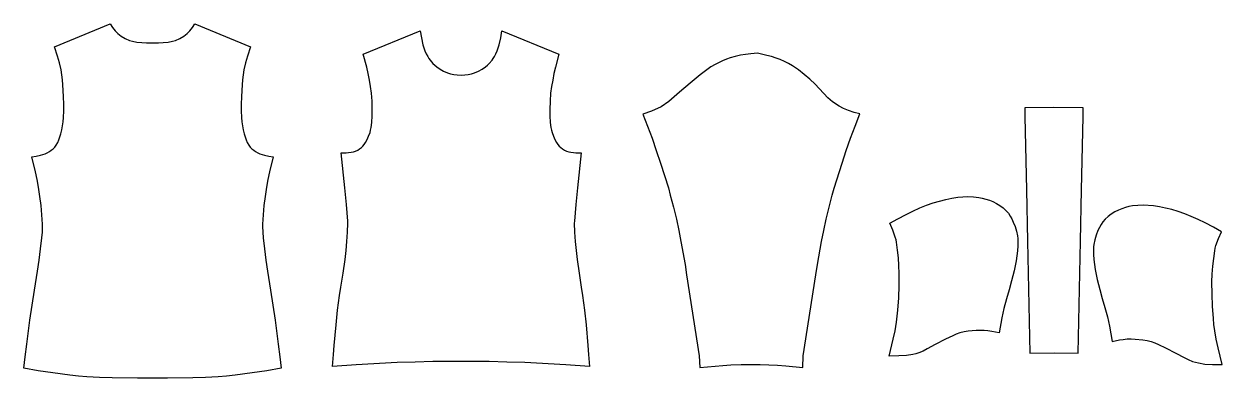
# Model space of a CAD drawing. Extents: x 15 to 174, y 226 to 273.
import ezdxf

# ---------------------------------------------------------------- set-up
doc = ezdxf.new("R2010")
doc.units = 0
doc.layers.add('Layer_1', color=7, linetype='CONTINUOUS')

msp = doc.modelspace()

# ---------------------------------------------------------------- linework, layer by layer
at = {"layer": 'Layer_1', "color": 7}
for points in [[(31.707847, 226.087679), (29.713973, 226.093944), (26.360635, 226.131446), (26.360635, 226.131446), (24.683967, 226.176762), (23.010423, 226.258017), (21.871286, 226.356459), (21.871286, 226.356459), (20.733716, 226.479906), (18.464822, 226.775237), (16.556887, 227.069005), (16.556887, 227.069005), (14.653642, 227.381524), (14.833341, 228.908185), (15.028665, 230.573914), (15.428692, 233.763181), (15.428692, 233.763181), (15.728711, 235.772682), (16.045918, 237.779062), (16.447506, 240.283908), (16.663143, 241.762126), (16.663143, 241.762126), (16.855345, 243.241908), (17.022542, 244.726377), (17.091297, 245.468613), (17.091297, 245.468613), (17.13505, 246.21397), (17.130365, 246.518677), (17.041296, 247.754692), (16.919412, 248.989146), (16.919412, 248.989146), (16.770966, 250.220473), (16.589704, 251.447112), (16.39438, 252.461241), (16.39438, 252.461241), (16.175616, 253.470679), (15.711524, 255.484868), (16.281872, 255.578625), (16.281872, 255.578625), (16.845973, 255.698945), (17.453823, 255.892708), (17.744467, 256.019279), (17.744467, 256.019279), (18.024171, 256.167725), (18.280438, 256.345861), (18.519514, 256.548999), (18.519514, 256.548999), (18.736718, 256.772451), (18.928917, 257.017778), (19.130491, 257.369365), (19.296127, 257.741263), (19.296127, 257.741263), (19.433634, 258.127225), (19.547706, 258.521001), (19.678964, 259.053845), (19.678964, 259.053845), (19.785221, 259.59138), (19.864912, 260.135165), (19.91648, 260.682075), (19.91648, 260.682075), (19.952418, 261.589945), (19.950725, 262.499378), (19.917911, 263.40881), (19.917911, 263.40881), (19.864782, 264.318243), (19.769465, 265.685517), (19.696022, 266.36681), (19.594453, 267.043415), (19.594453, 267.043415), (19.378813, 267.960663), (19.11161, 268.866969), (18.692832, 270.088924), (18.692832, 270.088924), (26.094866, 273.129741), (26.410509, 272.65471), (26.751157, 272.201558), (26.751157, 272.201558), (27.121492, 271.839035), (27.530895, 271.523389), (28.085617, 271.207743), (28.085617, 271.207743), (28.668466, 270.946789), (29.063803, 270.821782), (29.645091, 270.695211), (30.282631, 270.642082), (30.282631, 270.642082), (30.921734, 270.623343), (31.709284, 270.623343), (32.493709, 270.623343), (33.134376, 270.642082), (33.134376, 270.642082), (33.771916, 270.695211), (34.353204, 270.821782), (34.748541, 270.946789), (35.331389, 271.207743), (35.331389, 271.207743), (35.88455, 271.523389), (36.295513, 271.839035), (36.665848, 272.201558), (36.665848, 272.201558), (37.006496, 272.65471), (37.322142, 273.129741), (44.722613, 270.088924), (44.722613, 270.088924), (44.305401, 268.866969), (44.038195, 267.960663), (43.822558, 267.043415), (43.822558, 267.043415), (43.720989, 266.36681), (43.645983, 265.685517), (43.550665, 264.318243), (43.499097, 263.40881), (43.499097, 263.40881), (43.466283, 262.499378), (43.46459, 261.589945), (43.500528, 260.682075), (43.500528, 260.682075), (43.552096, 260.135165), (43.631787, 259.59138), (43.738044, 259.053845), (43.738044, 259.053845), (43.869302, 258.519437), (43.98181, 258.127225), (44.119317, 257.741263), (44.119317, 257.741263), (44.284954, 257.369365), (44.486528, 257.017778), (44.67873, 256.772451), (44.897492, 256.548999), (44.897492, 256.548999), (45.135007, 256.345861), (45.392837, 256.167725), (45.670978, 256.019279), (45.670978, 256.019279), (45.963185, 255.892708), (46.569475, 255.698945), (47.133572, 255.578625), (47.133572, 255.578625), (47.705484, 255.484868), (47.239829, 253.470679), (47.022628, 252.461241), (47.022628, 252.461241), (46.827302, 251.447112), (46.646042, 250.220473), (46.497593, 248.989146), (46.497593, 248.989146), (46.375712, 247.754692), (46.286643, 246.518677), (46.281958, 246.21397), (46.325711, 245.468613), (46.325711, 245.468613), (46.392902, 244.726377), (46.561663, 243.241908), (46.753862, 241.762126), (46.753862, 241.762126), (46.969502, 240.283908), (47.369527, 237.779062), (47.688297, 235.772682), (47.986752, 233.763181), (47.986752, 233.763181), (48.38678, 230.573914), (48.583667, 228.908185), (48.763366, 227.381524), (46.858558, 227.069005), (46.858558, 227.069005), (44.952186, 226.775237), (42.683289, 226.479906), (41.545716, 226.356459), (41.545716, 226.356459), (40.406582, 226.258017), (38.731475, 226.176762), (37.05637, 226.131446), (37.05637, 226.131446), (33.701468, 226.093944), (31.70759, 226.087679), (31.707847, 226.087679)], [(72.648123, 228.295709), (71.565242, 228.297403), (68.921325, 228.280215), (68.921325, 228.280215), (66.557113, 228.220836), (64.192901, 228.136454), (58.751936, 227.861437), (58.751936, 227.861437), (55.597044, 227.644236), (55.720491, 229.199024), (55.815809, 230.413163), (56.056448, 233.180524), (56.056448, 233.180524), (56.265837, 235.121274), (56.514292, 237.05889), (56.693988, 238.177712), (56.995571, 240.002829), (56.995571, 240.002829), (57.259649, 241.831067), (57.394035, 243.035832), (57.501852, 244.240593), (57.501852, 244.240593), (57.586234, 245.448485), (57.626862, 246.657934), (57.615912, 246.909512), (57.428401, 249.140905), (57.428401, 249.140905), (57.209636, 251.369171), (56.722106, 256.00696), (57.398711, 256.01633), (57.398711, 256.01633), (57.736232, 256.035069), (58.069065, 256.077261), (58.36596, 256.147577), (58.36596, 256.147577), (58.65348, 256.246022), (58.931624, 256.366342), (59.192578, 256.517915), (59.192578, 256.517915), (59.419154, 256.700738), (59.623856, 256.908564), (59.811367, 257.133577), (59.811367, 257.133577), (59.978564, 257.374216), (60.20358, 257.792995), (60.389527, 258.233648), (60.567663, 258.689925), (60.567663, 258.689925), (60.652045, 259.021198), (60.716112, 259.357155), (60.809866, 260.033763), (60.809866, 260.033763), (60.85987, 260.904131), (60.85987, 261.776059), (60.836418, 262.85894), (60.836418, 262.85894), (60.756724, 263.94026), (60.636404, 264.812189), (60.487958, 265.679432), (60.487958, 265.679432), (60.319198, 266.543549), (60.126999, 267.404541), (59.667594, 269.0984), (59.667594, 269.0984), (67.230569, 272.207966), (67.389954, 271.28447), (67.591528, 270.37035), (67.591528, 270.37035), (67.716535, 269.96408), (67.863421, 269.564055), (68.029054, 269.173406), (68.029054, 269.173406), (68.221256, 268.795256), (68.371266, 268.554616), (68.536899, 268.323349), (68.536899, 268.323349), (68.907237, 267.892074), (69.157252, 267.657683), (69.42602, 267.44517), (69.42602, 267.44517), (69.86511, 267.121712), (70.330766, 266.835756), (70.647972, 266.706061), (70.647972, 266.706061), (70.972993, 266.591989), (71.254262, 266.50761), (71.694912, 266.420105), (72.138692, 266.354477), (72.138692, 266.354477), (72.648098, 266.313848), (73.157506, 266.354477), (73.601284, 266.420105), (74.041937, 266.50761), (74.041937, 266.50761), (74.321642, 266.591989), (74.648227, 266.706061), (74.965433, 266.837319), (75.429525, 267.121712), (75.429525, 267.121712), (75.870178, 267.44517), (76.138947, 267.657683), (76.388962, 267.892074), (76.388962, 267.892074), (76.759297, 268.323349), (76.924933, 268.554616), (77.074943, 268.795256), (77.074943, 268.795256), (77.267141, 269.173406), (77.432778, 269.564055), (77.579663, 269.96408), (77.579663, 269.96408), (77.704671, 270.37035), (77.904681, 271.28447), (78.064066, 272.207966), (78.064066, 272.207966), (85.627038, 269.0984), (85.167634, 267.404541), (84.975435, 266.543549), (84.975435, 266.543549), (84.806674, 265.679432), (84.658228, 264.812189), (84.537908, 263.94026), (84.537908, 263.94026), (84.458215, 262.85894), (84.434762, 261.776059), (84.436455, 260.904131), (84.436455, 260.904131), (84.486456, 260.033763), (84.57865, 259.357155), (84.644281, 259.021198), (84.644281, 259.021198), (84.72866, 258.689925), (84.905235, 258.233648), (85.092746, 257.792995), (85.092746, 257.792995), (85.316198, 257.374216), (85.484959, 257.133577), (85.67247, 256.908564), (85.877171, 256.700738), (85.877171, 256.700738), (86.103748, 256.517915), (86.364702, 256.366342), (86.642846, 256.246022), (86.642846, 256.246022), (86.930363, 256.147577), (87.225694, 256.077261), (87.560091, 256.035069), (87.560091, 256.035069), (87.896048, 256.01633), (88.574217, 256.00696), (88.085123, 251.369171), (88.085123, 251.369171), (87.866358, 249.140905), (87.680411, 246.909512), (87.667908, 246.657934), (87.708537, 245.448485), (87.708537, 245.448485), (87.792918, 244.240593), (87.900736, 243.035832), (88.036682, 241.831067), (88.036682, 241.831067), (88.300763, 240.002829), (88.602343, 238.177712), (88.782042, 237.05889), (89.028933, 235.121274), (89.028933, 235.121274), (89.239886, 233.180524), (89.480525, 230.413163), (89.575843, 229.199024), (89.697727, 227.644236), (89.697727, 227.644236), (86.542838, 227.861437), (81.103433, 228.136454), (78.739227, 228.220836), (78.739227, 228.220836), (76.373451, 228.280215), (73.729534, 228.297403), (72.648214, 228.295709), (72.648123, 228.295709)], [(96.751129, 261.157713), (97.38242, 259.556048), (97.991834, 257.946571), (97.991834, 257.946571), (98.554368, 256.301154), (99.093466, 254.649488), (100.154469, 251.336775), (100.154469, 251.336775), (100.407611, 250.396091), (100.832638, 248.806929), (101.227975, 247.211513), (101.535809, 245.71142), (101.535809, 245.71142), (101.820201, 244.208197), (102.362423, 241.193948), (102.582749, 239.784482), (104.25942, 229.024424), (104.326611, 227.485263), (104.326611, 227.485263), (106.356427, 227.679026), (107.390867, 227.771219), (108.426871, 227.844662), (108.426871, 227.844662), (109.792584, 227.880603), (111.159857, 227.885288), (112.327117, 227.886981), (112.327117, 227.886981), (113.492816, 227.860424), (114.61945, 227.786981), (115.746087, 227.693224), (115.746087, 227.693224), (117.994667, 227.486962), (118.05092, 229.026123), (119.729151, 239.784618), (119.947916, 241.19252), (120.491699, 244.206772), (120.491699, 244.206772), (120.774531, 245.711555), (121.082362, 247.211648), (121.477699, 248.807064), (121.477699, 248.807064), (121.902728, 250.394663), (122.157431, 251.335349), (123.216873, 254.64806), (123.757532, 256.299726), (123.757532, 256.299726), (124.318505, 257.945143), (124.932607, 259.568683), (125.568586, 261.18285), (125.568586, 261.18285), (124.795099, 261.384425), (124.034113, 261.617252), (123.409072, 261.903209), (123.409072, 261.903209), (122.796534, 262.217291), (121.921479, 262.790764), (121.296438, 263.328298), (119.622895, 265.134661), (119.622895, 265.134661), (118.9166, 265.794079), (118.180615, 266.41912), (117.421192, 267.012907), (117.421192, 267.012907), (116.630518, 267.56138), (116.105483, 267.866087), (115.5617, 268.137977), (115.5617, 268.137977), (115.005414, 268.384868), (114.436627, 268.602072), (113.831901, 268.784895), (113.831901, 268.784895), (113.219363, 268.945841), (111.984909, 269.233361), (111.098914, 269.16773), (110.405122, 269.080227), (110.405122, 269.080227), (109.716014, 268.964592), (109.03316, 268.825521), (108.361243, 268.645822), (108.361243, 268.645822), (107.848708, 268.447372), (107.348678, 268.222359), (106.359551, 267.737953), (105.795453, 267.417619), (105.795453, 267.417619), (105.082907, 266.909774), (104.393802, 266.37224), (103.042153, 265.258108), (103.042153, 265.258108), (101.629563, 264.045532), (100.231039, 262.815766), (99.199723, 262.12197), (97.898077, 261.540686), (97.898077, 261.540686), (96.751129, 261.157713)], [(151.324821, 229.434137), (154.535962, 229.402884), (154.831294, 244.291328), (154.831294, 244.291328), (154.982864, 251.112075), (155.186002, 260.770498), (155.211007, 262.001831), (151.321697, 262.011201), (151.321697, 262.011201), (147.432387, 262.000251), (147.458944, 260.770481), (147.668333, 251.112058), (147.819903, 244.291311), (147.819903, 244.291311), (148.113674, 229.402867), (151.324815, 229.43412), (151.324821, 229.434137)], [(129.532307, 246.65238), (130.6105, 247.249291), (131.691817, 247.825891), (132.607502, 248.271232), (132.607502, 248.271232), (133.537249, 248.685319), (134.407616, 249.033779), (135.292047, 249.346301), (135.292047, 249.346301), (136.117099, 249.596316), (136.951528, 249.808829), (137.745329, 249.972902), (137.745329, 249.972902), (138.546942, 250.097909), (139.90484, 250.19323), (140.618947, 250.158852), (140.618947, 250.158852), (141.328369, 250.08697), (141.812775, 249.993216), (142.29093, 249.869769), (142.29093, 249.869769), (142.759709, 249.716636), (143.215987, 249.530685), (143.694142, 249.283797), (143.694142, 249.283797), (144.151985, 248.999402), (144.580136, 248.679071), (144.977036, 248.316545), (144.977036, 248.316545), (145.262992, 247.977464), (145.514571, 247.610253), (145.734899, 247.222728), (145.734899, 247.222728), (145.92241, 246.818013), (146.153674, 246.214851), (146.336498, 245.596061), (146.336498, 245.596061), (146.467757, 244.964773), (146.509946, 244.646003), (146.531818, 244.325669), (146.531818, 244.325669), (146.520868, 243.653752), (146.469303, 242.983395), (146.389609, 242.314604), (146.389609, 242.314604), (146.283353, 241.648935), (146.017711, 240.320727), (145.694253, 239.003458), (145.694253, 239.003458), (145.36142, 237.798693), (145.003585, 236.60018), (144.680127, 235.350102), (144.680127, 235.350102), (144.38792, 234.092209), (144.033209, 232.092081), (143.055024, 232.276468), (143.055024, 232.276468), (142.564366, 232.354598), (142.070585, 232.40929), (141.539301, 232.41866), (141.539301, 232.41866), (141.009582, 232.39834), (139.950139, 232.298334), (139.39229, 232.220204), (139.39229, 232.220204), (138.846944, 232.093633), (138.359413, 231.909246), (137.884383, 231.698296), (137.884383, 231.698296), (136.946823, 231.235765), (135.571735, 230.54666), (134.495105, 229.954434), (134.495105, 229.954434), (133.949756, 229.674729), (133.388783, 229.429402), (132.988758, 229.31377), (132.988758, 229.31377), (132.580919, 229.223137), (131.757431, 229.066879), (130.722991, 229.041874), (129.461971, 229.013736), (129.461971, 229.013736), (129.99013, 231.252941), (130.23077, 232.376451), (130.432347, 233.507772), (130.432347, 233.507772), (130.533916, 234.314073), (130.616734, 235.123497), (130.732366, 236.74704), (130.732366, 236.74704), (130.793307, 238.372143), (130.795, 239.998804), (130.755935, 241.033248), (130.755935, 241.033248), (130.682492, 242.066125), (130.571548, 243.095877), (130.427789, 244.120942), (130.427789, 244.120942), (130.359034, 244.470966), (130.266841, 244.814738), (129.916817, 245.739794), (129.916817, 245.739794), (129.532307, 246.65238)], [(173.54738, 245.522294), (172.469186, 246.119205), (171.387869, 246.695805), (170.472185, 247.141146), (170.472185, 247.141146), (169.542437, 247.555234), (168.67207, 247.903694), (167.787639, 248.216215), (167.787639, 248.216215), (166.962588, 248.46623), (166.128158, 248.678744), (165.334357, 248.842816), (165.334357, 248.842816), (164.532745, 248.967824), (163.174847, 249.063144), (162.46074, 249.028767), (162.46074, 249.028767), (161.751318, 248.956885), (161.266911, 248.863131), (160.788756, 248.739684), (160.788756, 248.739684), (160.319977, 248.58655), (159.8637, 248.4006), (159.385545, 248.153712), (159.385545, 248.153712), (158.927701, 247.869316), (158.49955, 247.548986), (158.10265, 247.186463), (158.10265, 247.186463), (157.816694, 246.847378), (157.565115, 246.480168), (157.344787, 246.092643), (157.344787, 246.092643), (157.157276, 245.687928), (156.926012, 245.084765), (156.743188, 244.465976), (156.743188, 244.465976), (156.61193, 243.834687), (156.56974, 243.515917), (156.547868, 243.195584), (156.547868, 243.195584), (156.558818, 242.523666), (156.610383, 241.853309), (156.690077, 241.184519), (156.690077, 241.184519), (156.796334, 240.51885), (157.061975, 239.190644), (157.385433, 237.873372), (157.385433, 237.873372), (157.718266, 236.668608), (158.076101, 235.470095), (158.399559, 234.220017), (158.399559, 234.220017), (158.691766, 232.962124), (159.046477, 230.961995), (160.024662, 231.146382), (160.024662, 231.146382), (160.51532, 231.224513), (161.009101, 231.279205), (161.540385, 231.288574), (161.540385, 231.288574), (162.070105, 231.268254), (163.129547, 231.168249), (163.687396, 231.090119), (163.687396, 231.090119), (164.232742, 230.963548), (164.720273, 230.77916), (165.195304, 230.568211), (165.195304, 230.568211), (166.132863, 230.105679), (167.507951, 229.416575), (168.584581, 228.824348), (168.584581, 228.824348), (169.12993, 228.544643), (169.690903, 228.299316), (170.090928, 228.183684), (170.090928, 228.183684), (170.498764, 228.093054), (171.322255, 227.936793), (172.356695, 227.911788), (173.617715, 227.883651), (173.617715, 227.883651), (173.089556, 230.122856), (172.848916, 231.246365), (172.647339, 232.377687), (172.647339, 232.377687), (172.54577, 233.183987), (172.462952, 233.993415), (172.34732, 235.616955), (172.34732, 235.616955), (172.28638, 237.242058), (172.284686, 238.868725), (172.323752, 239.903162), (172.323752, 239.903162), (172.397194, 240.936039), (172.508139, 241.965792), (172.651897, 242.990857), (172.651897, 242.990857), (172.720652, 243.34088), (172.812845, 243.684652), (173.162869, 244.609709), (173.162869, 244.609709), (173.54738, 245.522294)]]:
    msp.add_lwpolyline(points, dxfattribs=at)

doc.saveas('drawing.dxf')
